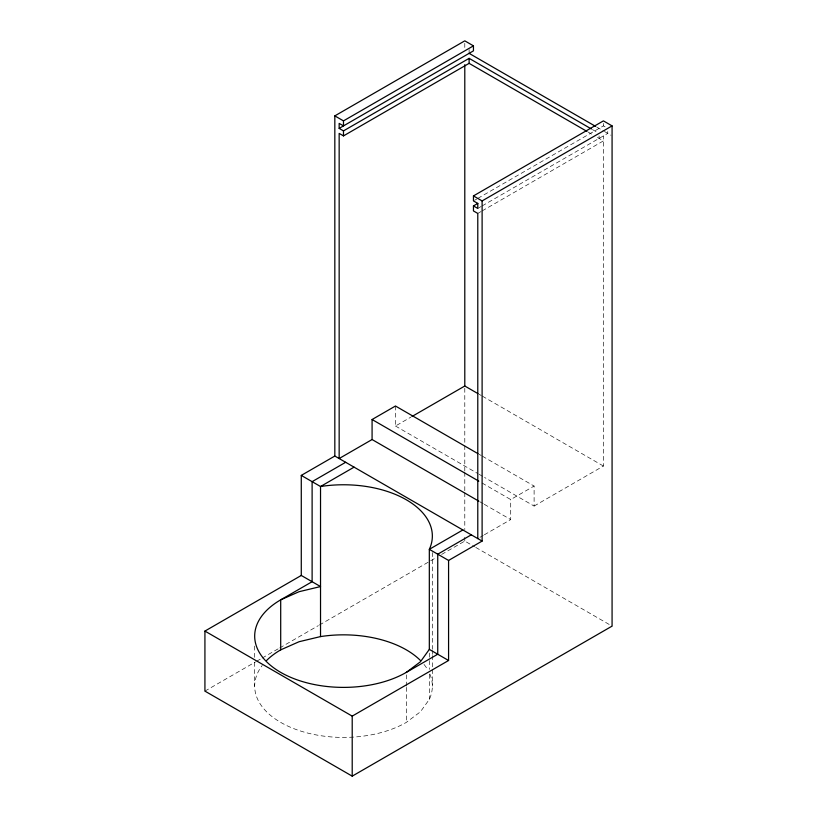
<?xml version="1.0" encoding="UTF-8"?>
<svg xmlns="http://www.w3.org/2000/svg" width="817" height="817" viewBox="0 0 817 817"><rect width="100%" height="100%" fill="white"/><g stroke="black" fill="none" stroke-linecap="round" stroke-linejoin="round"><path stroke-width="0.61" stroke-dasharray="4.08 3.06" d="M429.844 674.025A88.839 51.287 0 0 1 429.323 699.403L420.449 711.77L406.335 722.391A88.839 51.287 0 0 1 293.354 728.458A88.839 51.287 0 0 1 262.216 665.467M474.554 200.288L476.75 199.011M477.853 198.378L603.416 125.889L606.663 127.769M477.782 208.427L481.162 206.476M482.193 205.884L607.746 133.396L607.746 130.894M477.782 213.431L481.09 211.521M482.193 210.878L603.416 140.892L596.88 137.123M395.469 406.018L395.469 426.025L410.88 417.13M482.101 483.041L510.707 499.555L534.104 486.054L534.104 506.06L484.593 477.475M204.924 691.111L255.578 661.872M256.671 661.229L261.083 658.686M262.175 658.053L278.699 648.514M279.802 647.881L318.334 625.628M319.437 624.995L436.155 557.613M441.66 554.426L464.791 541.079L474.677 546.787M479.977 537.31L483.266 535.411M484.369 534.778L510.707 519.571L510.707 499.555M534.104 506.06L603.416 466.047L603.416 135.888M596.747 127.044L603.344 130.853M604.447 131.486L610.993 135.265M592.478 129.576L597.983 132.752M588.066 132.037L592.478 134.58M479.089 394.264L481.295 395.54M482.387 396.174L603.416 466.047M479.089 454.293L481.295 455.559M482.387 456.203L534.104 486.054M395.469 426.025L477.986 473.666M479.089 474.299L483.49 476.842M479.896 501.781L483.204 503.691M484.297 504.324L510.707 519.571M475.78 547.431L612.076 626.118M603.416 123.387L603.416 125.889M599.086 135.898L599.086 138.39M469.121 49.602L469.121 53.36M464.791 43.352L464.791 48.356M464.791 388.279L464.791 444.305M464.791 445.582L464.791 471.052M464.791 472.318L464.791 491.425M464.791 492.692L464.791 529.62M464.791 537.259L464.791 541.079M432.356 552.588L432.356 649.249M432.356 650.516L432.356 654.335M432.356 655.602L432.356 668.326M432.356 669.593L432.356 686.127M429.323 653.13L429.323 659.38M429.323 660.636L429.323 669.389M429.323 674.393L429.323 699.403M406.335 674.873L406.335 686.127M406.335 687.373L406.335 722.391M254.679 646.104L254.679 657.368M254.679 662.362L254.679 686.127M424.023 664.446A88.839 51.287 0 0 1 427.648 669.654"/><path stroke-width="1.23" d="M477.782 538.577L477.782 213.431L473.452 210.929L473.452 205.925L477.782 208.427L477.782 203.423L473.452 200.921L473.452 195.917L603.416 120.885L612.076 125.889L612.076 626.118L352.209 776.15L204.924 691.111L204.924 631.081L301.279 575.454L301.279 475.402L320.53 486.513A88.839 51.287 0 0 1 429.323 549.33L429.323 649.382L420.449 661.75L406.335 672.371A88.839 51.287 0 0 1 280.701 672.371A88.839 51.287 0 0 1 280.701 599.841L312.114 581.704L312.114 481.662L345.652 462.289M612.076 125.889L482.112 200.921L482.112 541.079L334.827 456.039L334.827 115.881L464.791 40.85L473.452 45.854L473.452 50.858L339.157 128.392L339.157 123.387L343.487 125.889L343.487 120.885L473.452 45.854M339.157 128.392L343.487 130.894L469.121 58.354L591.375 128.943M478.803 501.148L372.082 439.536L339.157 458.541L339.157 133.396L343.487 135.898L469.121 63.358L586.963 131.404M473.452 205.925L477.863 203.382M372.082 439.536L372.082 419.519L395.469 406.018L477.986 453.66M301.279 475.402L334.827 456.039M411.972 416.496L464.791 386.012L477.986 393.631M354.067 467.15L320.53 486.513L320.53 636.586A88.839 51.287 0 0 1 420.449 660.483M462.871 529.967L429.323 549.33L448.574 560.442L482.112 541.079M471.286 534.829L437.738 554.192L437.738 654.233L406.335 672.371M204.924 631.081L352.209 716.121L448.574 660.493L448.574 560.442M266.587 660.483A88.839 51.287 0 0 1 280.701 649.862L299.104 641.713L320.53 636.586M469.121 53.36L595.644 126.4M334.827 115.881L343.487 120.885M473.452 195.917L482.112 200.921M372.082 419.519L478.803 481.142M301.279 575.454L320.53 586.565L299.104 591.692L280.701 599.841L280.701 649.862M429.323 649.382L448.574 660.493M469.121 58.354L469.121 63.358M464.791 64.686L464.791 386.012M352.209 716.121L352.209 776.15M343.487 130.894L343.487 135.898"/></g></svg>
